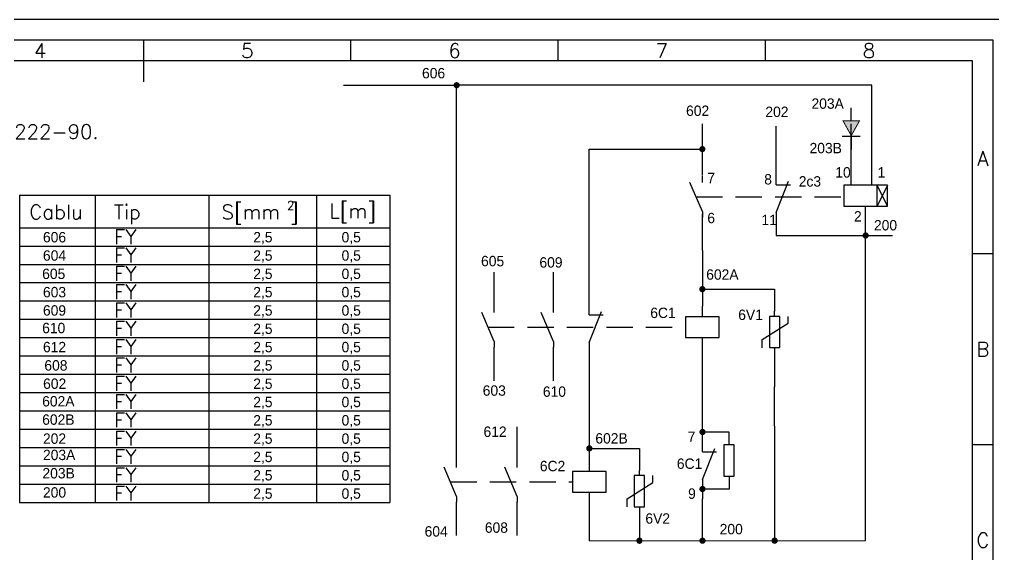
# Model space of a CAD drawing. Header units: millimetres. Extents: x 9 to 639, y 14 to 311.
# Drawn here: x 189.5 to 424.5, y 182.3 to 311.2 of the extents above; entities that cross this region are included whole.
import ezdxf
from ezdxf.enums import TextEntityAlignment as Align

# ---------------------------------------------------------------- set-up
doc = ezdxf.new("R2010")
doc.units = ezdxf.units.MM
doc.linetypes.add('HIDDEN', pattern=[9.525, 6.35, -3.175])
doc.layers.add('LIN_SUB', color=7, linetype='Continuous')
doc.styles.add('ISO', font='SIMPLEX.shx')
doc.styles.add('ISOCP', font='SIMPLEX.SHX')

# ---------------------------------------------------------------- blocks, each defined once
blk = doc.blocks.new('a3')
at = {"color": 70}
for p, q in [((-210, 282), (-210, 292)), ((-160, 287), (-160, 292)), ((-110, 287), (-110, 292)), ((-60, 287), (-60, 292)), ((-5, 240.5), (-10, 240.5)), ((-5, 194.5), (-10, 194.5))]:
    blk.add_line(p, q, dxfattribs=at)
at = {"color": 240}
for points in [[(0, 297), (-420, 297), (-420, 0), (0, 0)], [(-5, 292), (-415, 292), (-415, 5), (-5, 5)]]:
    blk.add_lwpolyline(points, close=True, dxfattribs=at)
at = {"color": 70}
blk.add_lwpolyline([(-10, 287), (-410, 287), (-410, 10), (-10, 10)], close=True, dxfattribs=at)
at = {"color": 50, "style": 'ISO'}
for s, p in [('4', (-235, 289.5)), ('5', (-185, 289.5)), ('6', (-135, 289.5)), ('7', (-85, 289.5)), ('8', (-35, 289.5)), ('A', (-7.5, 263.5)), ('B', (-7.5, 217.5)), ('C', (-7.5, 171.5))]:
    blk.add_text(s, height=3.5, dxfattribs=at).set_placement(p, align=Align.MIDDLE)

msp = doc.modelspace()

# ---------------------------------------------------------------- linework, layer by layer
at = {"color": 2}
for p, q in [((267.6361, 295.3711), (294.9463, 295.3711)), ((395.1257, 295.3711), (294.9285, 295.3711)), ((294.9463, 255.5725), (294.9463, 295.3711)), ((395.1257, 286.0598), (395.1257, 295.3711)), ((390.1619, 286.8022), (390.1619, 289.9056)), ((354.2339, 273.7483), (354.2339, 286.0598)), ((372.0518, 273.2132), (372.0518, 285.5248)), ((390.1619, 273.7483), (390.1619, 286.0598)), ((395.1257, 273.7483), (395.1257, 286.0598)), ((390.1619, 283.1287), (390.1619, 279.904)), ((326.9237, 279.98), (354.2339, 279.98)), ((326.9237, 255.5725), (326.9237, 279.98)), ((354.2339, 271.9452), (354.2339, 273.5808)), ((372.0518, 271.3744), (372.0518, 273.2132)), ((390.1619, 271.2483), (390.1619, 273.7483)), ((395.1257, 271.2483), (395.1257, 273.7483)), ((354.2339, 264.9632), (351.2339, 271.9632)), ((372.0518, 264.7132), (375.0518, 272.2132)), ((398.9102, 271.2483), (388.3461, 271.2483)), ((388.3461, 271.2483), (388.3461, 266.2483)), ((398.9102, 266.2483), (398.9102, 271.2483)), ((388.3461, 266.2483), (398.9102, 266.2483)), ((393.6281, 263.7468), (393.6281, 266.2483)), ((354.2339, 264.9632), (354.2339, 263.5832)), ((354.2339, 255.5725), (354.2339, 264.2732)), ((372.0518, 264.7132), (372.0518, 259.1489)), ((393.6281, 255.5725), (393.6281, 263.7468)), ((372.0518, 259.1489), (400.0976, 259.1489)), ((294.9463, 204.8968), (294.9463, 255.5725)), ((326.9237, 241.8321), (326.9237, 255.5725)), ((354.2339, 255.5725), (354.2339, 245.8326)), ((393.6281, 185.6036), (393.6281, 255.5725)), ((303.9951, 242.2235), (303.9951, 250.3507)), ((318.3059, 242.1996), (318.3059, 250.3269)), ((354.2339, 246.2076), (371.6725, 246.2076)), ((354.2339, 245.8326), (354.2339, 242.0821)), ((371.6725, 246.2076), (371.6725, 240.888)), ((303.9951, 240.5879), (303.9951, 242.2235)), ((318.3059, 240.5641), (318.3059, 242.1996)), ((303.9951, 233.606), (300.9951, 240.606)), ((318.3059, 233.5821), (315.3059, 240.5821)), ((326.9237, 239.9932), (326.9237, 241.8321)), ((326.9237, 233.3321), (329.9237, 240.8321)), ((354.2339, 239.5821), (354.2339, 242.0821)), ((371.6725, 239.638), (371.6725, 240.888)), ((368.695, 234.0556), (374.941, 237.9968)), ((374.941, 237.9968), (374.941, 239.647)), ((303.9951, 233.606), (303.9951, 232.226)), ((318.3059, 233.5821), (318.3059, 232.2021)), ((326.9583, 233.4186), (326.9583, 202.2793)), ((354.2685, 208.8301), (354.2685, 234.5821)), ((368.695, 232.085), (368.695, 234.0556)), ((303.9951, 224.1403), (303.9951, 232.2676)), ((318.3059, 224.1165), (318.3059, 232.2438)), ((371.6725, 232.138), (371.6725, 222.6645)), ((371.6725, 213.1946), (371.6725, 222.6645)), ((309.554, 204.8968), (309.554, 213.0241)), ((360.6761, 211.7859), (354.2685, 211.7859)), ((360.6761, 208.6658), (360.6761, 211.7859)), ((371.6725, 213.1946), (371.6725, 185.5944)), ((326.9583, 207.8437), (339.0502, 207.8437)), ((339.0502, 207.8437), (339.0502, 202.5241)), ((354.2685, 206.9912), (354.2685, 208.8301)), ((354.2685, 200.3301), (357.2685, 207.8301)), ((294.9463, 203.2613), (294.9463, 204.8968)), ((309.554, 203.2613), (309.554, 204.8968)), ((294.9463, 196.2793), (291.9463, 203.2793)), ((309.554, 196.2793), (306.554, 203.2793)), ((339.0502, 201.2741), (339.0502, 202.5241)), ((342.3187, 199.6329), (342.3187, 201.2831)), ((354.2685, 200.3301), (354.2685, 198.8301)), ((360.6761, 201.1658), (360.6761, 198.0457)), ((336.0727, 195.6917), (342.3187, 199.6329)), ((354.2685, 198.8301), (354.2685, 195.6928)), ((360.6761, 198.0457), (354.2685, 198.0457)), ((294.9463, 196.2793), (294.9463, 194.8993)), ((309.554, 196.2793), (309.554, 194.8993)), ((326.9786, 185.5757), (326.9786, 197.2793)), ((336.0727, 193.7211), (336.0727, 195.6917)), ((354.2685, 185.5871), (354.2685, 195.6928)), ((294.9463, 186.8137), (294.9463, 194.9409)), ((309.554, 186.8137), (309.554, 194.9409)), ((339.0502, 193.7741), (339.0502, 185.5808)), ((326.9786, 185.5757), (393.6281, 185.6036))]:
    msp.add_line(p, q, dxfattribs=at)
at = {"color": 1}
for p, q in [((189.4714, 268.8492), (189.4714, 194.8215)), ((189.4714, 268.8492), (278.8249, 268.8492)), ((207.6955, 268.8492), (207.6955, 194.8215)), ((235.1754, 268.8492), (235.1754, 194.8215)), ((261.1533, 268.8492), (261.1533, 194.8215)), ((278.8249, 268.8492), (278.8249, 194.8215)), ((189.4714, 261.0302), (278.8249, 261.0302)), ((190.0239, 261.0302), (278.8249, 261.0302)), ((189.4714, 256.6163), (278.8249, 256.6163)), ((189.4714, 252.2024), (278.8249, 252.2024)), ((189.4714, 247.7885), (278.8249, 247.7885)), ((189.4714, 243.3746), (278.8249, 243.3746)), ((189.4714, 238.9607), (278.8249, 238.9607)), ((189.4714, 234.5468), (278.8249, 234.5468)), ((189.4714, 230.1328), (278.8249, 230.1328)), ((189.4714, 225.7189), (278.8249, 225.7189)), ((189.4714, 221.305), (278.8249, 221.305)), ((189.4714, 216.8911), (278.8249, 216.8911)), ((189.4714, 212.4772), (278.8249, 212.4772)), ((189.4714, 208.0633), (278.8249, 208.0633)), ((189.4714, 203.6494), (278.8249, 203.6494)), ((189.4714, 199.2355), (278.8249, 199.2355)), ((189.4714, 194.8215), (278.8249, 194.8215))]:
    msp.add_line(p, q, dxfattribs=at)
at = {"color": 2, "linetype": 'HIDDEN'}
for p, q in [((352.7339, 268.4632), (388.3461, 268.4632)), ((302.5054, 237.0821), (350.1839, 237.0821)), ((293.4463, 199.7793), (322.9083, 199.7793))]:
    msp.add_line(p, q, dxfattribs=at)
at = {"color": 2, "const_width": 0.75}
for points in [[(294.5713, 295.3711, 1), (295.3213, 295.3711, 1)], [(353.8589, 279.98, 1), (354.6089, 279.98, 1)], [(393.253, 259.1489, 1), (394.003, 259.1489, 1)], [(353.8589, 246.2076, 1), (354.6089, 246.2076, 1)], [(353.8935, 211.7859, 1), (354.6435, 211.7859, 1)], [(326.5833, 207.8437, 1), (327.3333, 207.8437, 1)], [(353.8935, 198.0457, -1), (354.6435, 198.0457, -1)], [(338.6752, 185.5808, 1), (339.4252, 185.5808, 1)], [(353.8935, 185.5871, 1), (354.6435, 185.5871, 1)], [(371.2975, 185.5944, 1), (372.0475, 185.5944, 1)]]:
    msp.add_lwpolyline(points, format="xyb", close=True, dxfattribs=at)
at = {"color": 2, "const_width": 0.24, "flags": 128}
msp.add_lwpolyline([(390.1619, 283.2283), (392.1239, 286.7582), (388.1999, 286.7582)], close=True, dxfattribs=at)
at = {"color": 2, "flags": 128}
for points in [[(392.3267, 283.0039), (387.995, 283.0039)], [(372.0518, 271.3744), (375.4665, 271.3744)], [(326.9237, 239.9932), (330.3384, 239.9932)], [(354.2685, 206.9912), (357.6832, 206.9912)]]:
    msp.add_lwpolyline(points, dxfattribs=at)
at = {"color": 2}
for points in [[(398.9102, 266.2483), (396.445, 271.2483)], [(398.9102, 271.2483), (396.445, 266.2483), (396.445, 271.2483)]]:
    msp.add_lwpolyline(points, dxfattribs=at)
at = {"color": 2, "flags": 128}
for points in [[(358.2839, 234.5821), (358.2839, 239.5821), (350.1839, 239.5821), (350.1839, 234.5821)], [(372.9225, 232.138), (372.9225, 239.638), (370.4225, 239.638), (370.4225, 232.138)], [(361.9261, 201.1658), (361.9261, 208.6658), (359.4261, 208.6658), (359.4261, 201.1658)], [(331.0083, 197.2793), (331.0083, 202.2793), (322.9083, 202.2793), (322.9083, 197.2793)], [(340.3002, 193.7741), (340.3002, 201.2741), (337.8002, 201.2741), (337.8002, 193.7741)]]:
    msp.add_lwpolyline(points, close=True, dxfattribs=at)
at = {"color": 2}
msp.add_solid([(390.1711, 283.2216), (388.246, 286.7395), (392.0725, 286.7632)], dxfattribs=at)

# ---------------------------------------------------------------- block references
msp.add_blockref('a3', (429.4378, 14.2145))

# ---------------------------------------------------------------- texts
for s, p in [('606', (286.5876, 297.0306)), ('203A', (380.5679, 289.6974)), ('602', (350.3021, 287.9743)), ('202', (369.4415, 287.7152)), ('203B', (380.1011, 278.9702)), ('10', (386.3134, 273.1237)), ('1', (396.4946, 273.1237)), ('7', (355.4265, 271.7658)), ('8', (369.1624, 271.4526)), ('2c3', (377.4998, 270.9471)), ('6', (355.4398, 262.1175)), ('11', (368.4942, 261.6614)), ('2', (390.8249, 262.5193)), ('200', (395.6417, 260.3798)), ('606', (195.124, 257.4946)), ('2,5', (245.8651, 257.4946)), ('0,5', (267.179, 257.4946)), ('604', (195.124, 253.0807)), ('2,5', (245.8651, 253.0807)), ('0,5', (267.179, 253.0807)), ('605', (300.8322, 251.7387)), ('609', (314.9154, 251.4186)), ('605', (194.9314, 248.6668)), ('2,5', (245.8651, 248.6668)), ('0,5', (267.179, 248.6668)), ('602A', (355.1652, 248.4979)), ('603', (195.124, 244.2529)), ('2,5', (245.8651, 244.2529)), ('0,5', (267.179, 244.2529)), ('609', (195.124, 239.8389)), ('2,5', (245.8651, 239.8389)), ('0,5', (267.179, 239.8389)), ('6C1', (341.6655, 239.26)), ('6V1', (362.8899, 238.7919)), ('610', (194.9314, 235.6015)), ('2,5', (245.8651, 235.425)), ('0,5', (267.179, 235.425)), ('612', (195.124, 231.0111)), ('2,5', (245.8651, 231.0111)), ('0,5', (267.179, 231.0111)), ('608', (195.4614, 226.5972)), ('2,5', (245.8651, 226.5972)), ('0,5', (267.179, 226.5972)), ('602', (195.1518, 222.1833)), ('2,5', (245.8651, 222.1833)), ('0,5', (267.179, 222.1833)), ('603', (301.2361, 220.5313)), ('610', (315.7485, 220.2747)), ('602A', (194.9314, 217.9459)), ('2,5', (245.8651, 217.7694)), ('0,5', (267.179, 217.7694)), ('602B', (194.9314, 213.532)), ('2,5', (245.8651, 213.3555)), ('0,5', (267.179, 213.3555)), ('612', (301.4254, 210.6135)), ('602B', (328.4149, 209.0089)), ('7', (350.6986, 209.3718)), ('202', (195.124, 208.9416)), ('2,5', (245.8651, 208.9416)), ('0,5', (267.179, 208.9416)), ('203A', (195.1279, 205.0162)), ('2,5', (245.8651, 204.5276)), ('0,5', (267.179, 204.5276)), ('6C2', (315.0161, 202.3331)), ('6C1', (348.082, 202.9062)), ('203B', (194.9962, 200.6023)), ('2,5', (245.8651, 200.1137)), ('0,5', (267.179, 200.1137)), ('200', (195.124, 195.9733)), ('2,5', (245.8651, 195.6998)), ('0,5', (267.179, 195.6998)), ('9', (350.7959, 195.6902)), ('6V2', (340.487, 189.6972)), ('604', (287.2187, 186.586)), ('608', (301.7509, 187.4998)), ('200', (358.4114, 187.133))]:
    msp.add_text(s, height=2.5, dxfattribs=at).set_placement(p)
at = {"layer": 'LIN_SUB', "color": 2, "style": 'ISOCP'}
for s, height, p in [('1.Organele de asamblare se acopera AE/OL/Zn40-SL-Pas-STAS 7222-90.', 3.5, (25.2767, 282.4181)), ('Cablu', 3.5, (191.808, 263.0835)), ('Tip', 3.5, (212.2566, 263.0835)), ('S[mm ]', 3.5, (238.1972, 263.0835)), ('2', 2.1, (254.0053, 265.3423)), ('L[m]', 3.5, (264.1997, 263.3358)), ('FY', 3.5, (212.2566, 257.0608)), ('FY', 3.5, (212.2566, 252.6469)), ('FY', 3.5, (212.2566, 248.233)), ('FY', 3.5, (212.2566, 243.8191)), ('FY', 3.5, (212.2566, 239.4052)), ('FY', 3.5, (212.2566, 234.9913)), ('FY', 3.5, (212.2566, 230.5773)), ('FY', 3.5, (212.2566, 226.1634)), ('FY', 3.5, (212.2566, 221.7495)), ('FY', 3.5, (212.2566, 217.3356)), ('FY', 3.5, (212.2566, 212.9217)), ('FY', 3.5, (212.2566, 208.5078)), ('FY', 3.5, (212.2566, 204.0939)), ('FY', 3.5, (212.2566, 199.68)), ('FY', 3.5, (212.2566, 195.266))]:
    msp.add_text(s, height=height, dxfattribs=at).set_placement(p)

doc.saveas('drawing.dxf')
